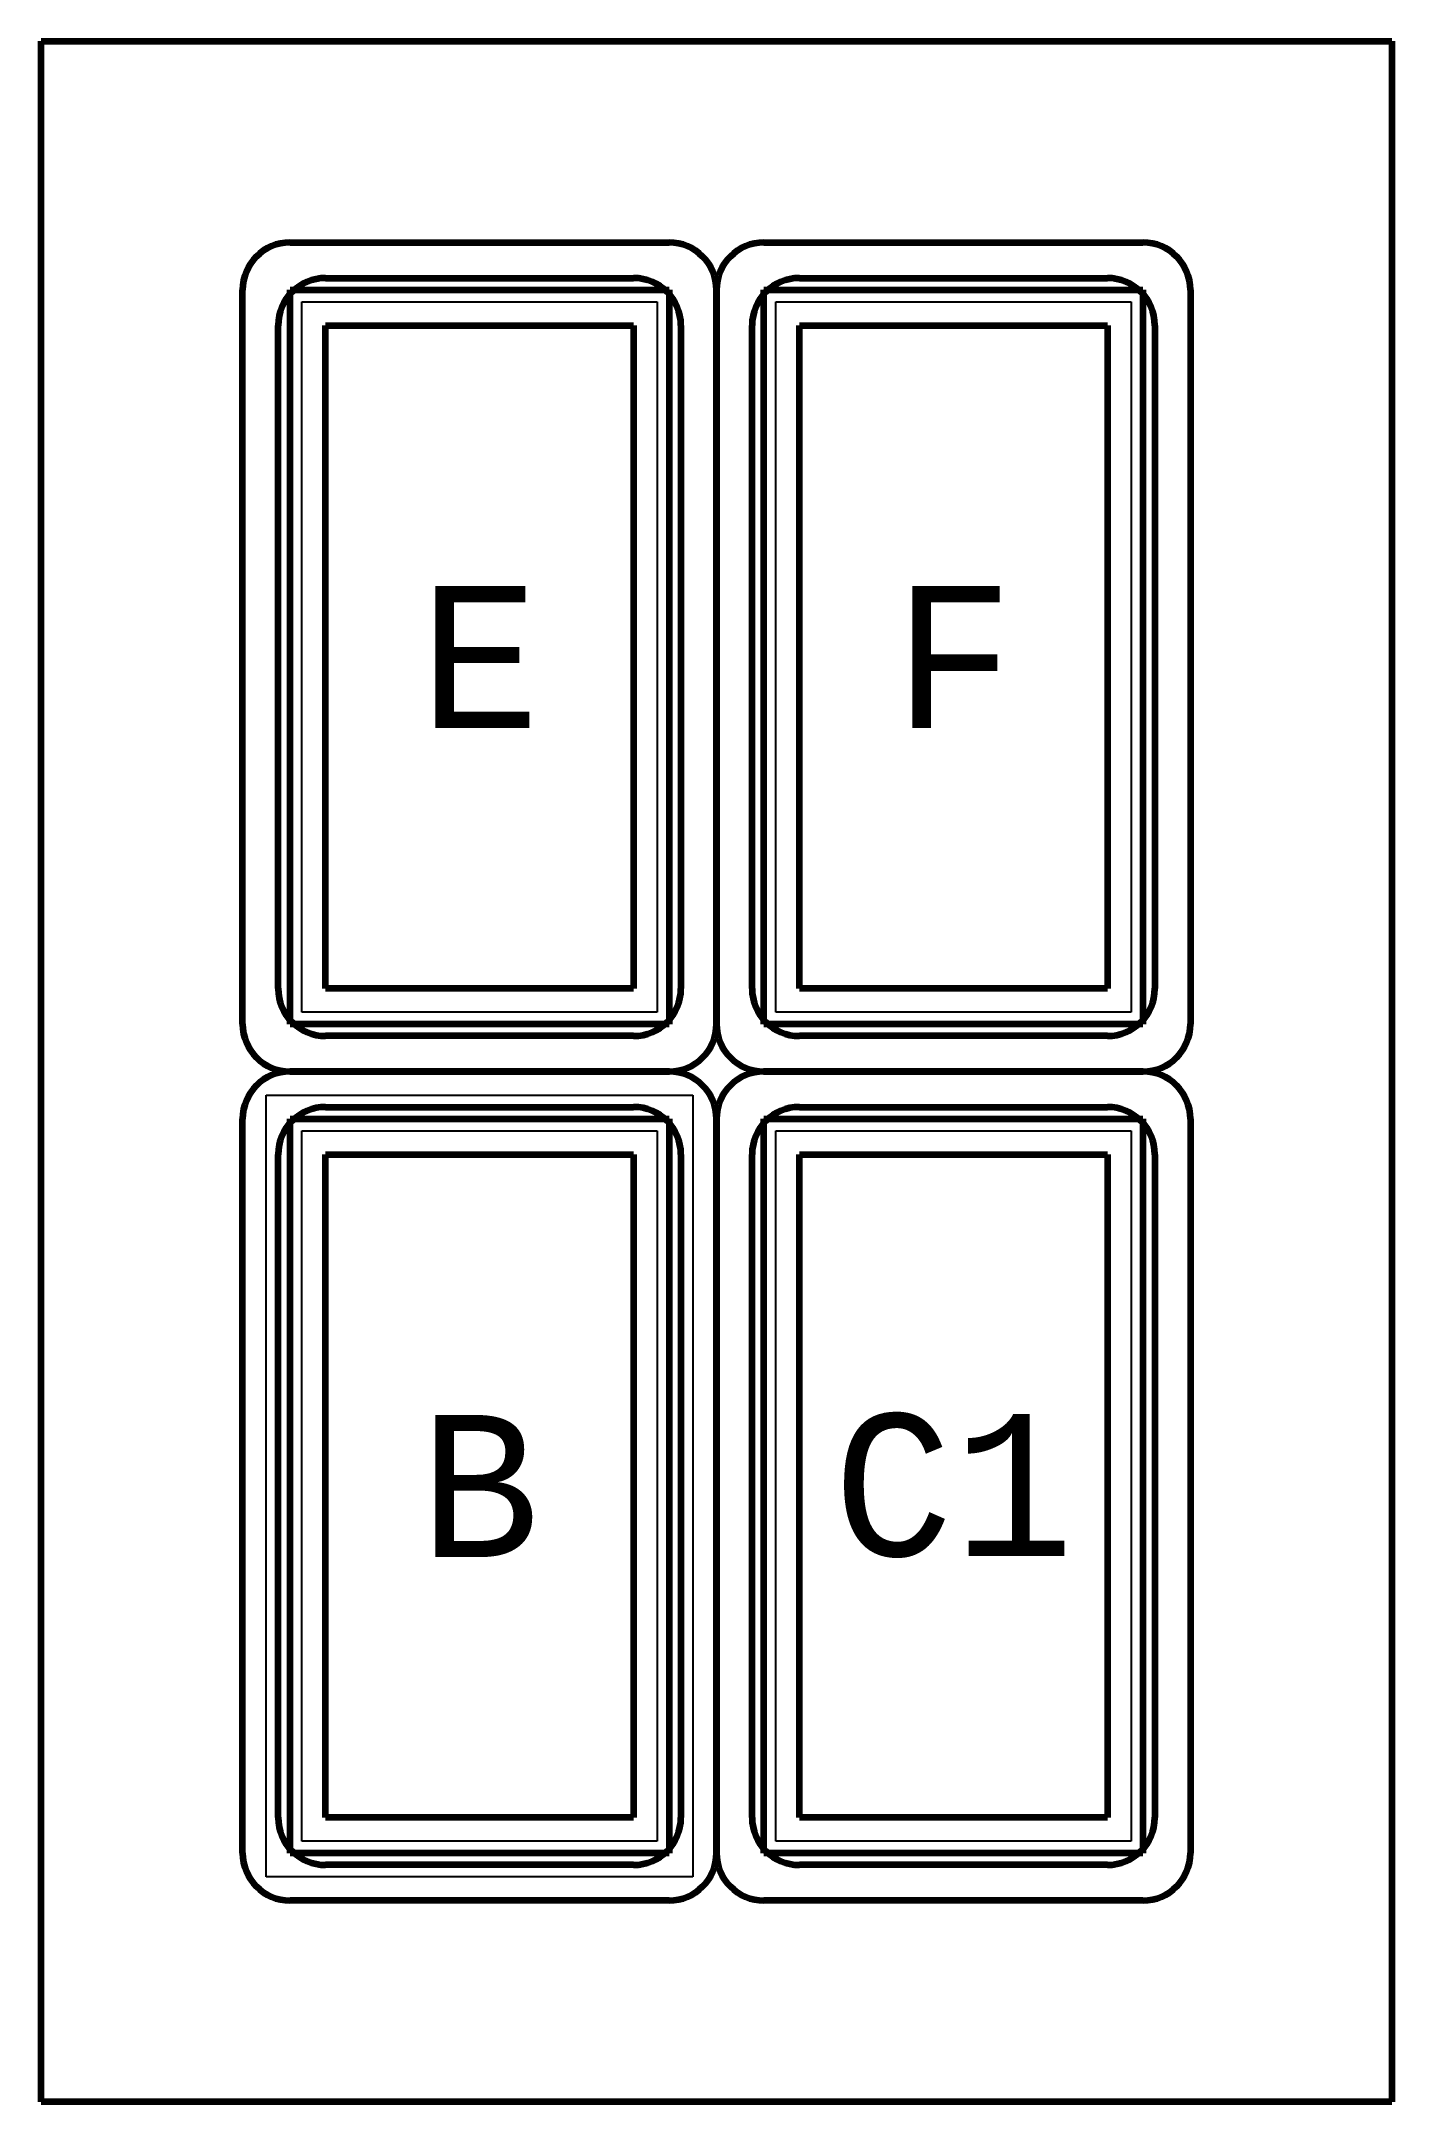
# Model space of a CAD drawing. Header units: millimetres. Extents: x 1 to 58, y 1 to 88.
import ezdxf

# ---------------------------------------------------------------- set-up
doc = ezdxf.new("R2010")
doc.units = ezdxf.units.MM
for name, color, linetype, lineweight, true_color in [('gumb', 7, 'CONTINUOUS', 25, 0x000000), ('gumb_okvir', 1, 'CONTINUOUS', 25, 0xff0000), ('gumb_pock', 54, 'CONTINUOUS', 200, 0x808000), ('gumb_van', 14, 'CONTINUOUS', 200, 0x800000), ('rupa_pock', 3, 'CONTINUOUS', 200, 0x00ff00), ('rupa_van', 6, 'CONTINUOUS', 200, 0xff00ff), ('slova', 7, 'CONTINUOUS', 25, 0x000000), ('sve_van', 7, 'CONTINUOUS', 200, 0x000000)]:
    doc.layers.add(name, color=color, linetype=linetype, lineweight=lineweight, true_color=true_color)
doc.styles.add('textstyle0', font='')
doc.styles.add('textstyle1', font='')
doc.styles.add('textstyle2', font='')
doc.styles.add('textstyle3', font='')
doc.styles.get('textstyle0').set_extended_font_data('Monospace')
doc.styles.get('textstyle1').set_extended_font_data('Monospace')
doc.styles.get('textstyle2').set_extended_font_data('Monospace')
doc.styles.get('textstyle3').set_extended_font_data('Monospace')

msp = doc.modelspace()

# ---------------------------------------------------------------- linework, layer by layer
at = {"layer": 'gumb'}
for p, q in [((12, 47), (12, 77)), ((12, 77), (27, 77)), ((27, 77), (27, 62)), ((32, 47), (32, 77)), ((32, 77), (47, 77)), ((47, 77), (47, 47)), ((27, 62), (27, 47)), ((27, 47), (12, 47)), ((47, 47), (32, 47)), ((12, 12), (12, 42)), ((12, 42), (27, 42)), ((27, 42), (27, 12)), ((32, 12), (32, 42)), ((32, 42), (47, 42)), ((47, 42), (47, 12)), ((27, 12), (12, 12)), ((47, 12), (32, 12))]:
    msp.add_line(p, q, dxfattribs=at)
at = {"layer": 'gumb_okvir'}
for p, q in [((10.5, 43.5), (28.5, 43.5)), ((10.5, 10.5), (10.5, 43.5)), ((28.5, 43.5), (28.5, 10.5)), ((28.5, 10.5), (10.5, 10.5))]:
    msp.add_line(p, q, dxfattribs=at)
at = {"layer": 'gumb_pock'}
for p, q in [((13, 78), (26, 78)), ((33, 78), (46, 78)), ((11, 48), (11, 76)), ((28, 76), (28, 48)), ((31, 48), (31, 76)), ((48, 76), (48, 48)), ((26, 46), (13, 46)), ((46, 46), (33, 46)), ((13, 43), (26, 43)), ((33, 43), (46, 43)), ((11, 13), (11, 41)), ((28, 41), (28, 13)), ((31, 13), (31, 41)), ((48, 41), (48, 13)), ((26, 11), (13, 11)), ((46, 11), (33, 11))]:
    msp.add_line(p, q, dxfattribs=at)
for centre, start, end in [((13, 76), 90, 180), ((26, 76), 0, 90), ((33, 76), 90, 180), ((46, 76), 0, 90), ((13, 48), 180, 270), ((26, 48), 270, 0), ((33, 48), 180, 270), ((46, 48), 270, 0), ((13, 41), 90, 180), ((26, 41), 0, 90), ((33, 41), 90, 180), ((46, 41), 0, 90), ((13, 13), 180, 270), ((26, 13), 270, 0), ((33, 13), 180, 270), ((46, 13), 270, 0)]:
    msp.add_arc(centre, 2, start, end, dxfattribs=at)
at = {"layer": 'gumb_van'}
for p, q in [((11.5, 79.5), (27.5, 79.5)), ((31.5, 79.5), (47.5, 79.5)), ((9.5, 46.5), (9.5, 77.5)), ((29.5, 46.5), (29.5, 77.5)), ((29.5, 77.5), (29.5, 46.5)), ((49.5, 77.5), (49.5, 46.5)), ((11.5, 44.5), (27.5, 44.5)), ((27.5, 44.5), (11.5, 44.5)), ((31.5, 44.5), (47.5, 44.5)), ((47.5, 44.5), (31.5, 44.5)), ((9.5, 11.5), (9.5, 42.5)), ((29.5, 42.5), (29.5, 11.5)), ((29.5, 11.5), (29.5, 42.5)), ((49.5, 42.5), (49.5, 11.5)), ((27.5, 9.5), (11.5, 9.5)), ((47.5, 9.5), (31.5, 9.5))]:
    msp.add_line(p, q, dxfattribs=at)
for centre, start, end in [((11.5, 77.5), 90, 180), ((27.5, 77.5), 0, 90), ((31.5, 77.5), 90, 180), ((47.5, 77.5), 0, 90), ((11.5, 46.5), 180, 270), ((27.5, 46.5), 270, 0), ((31.5, 46.5), 180, 270), ((47.5, 46.5), 270, 0), ((11.5, 42.5), 90, 180), ((27.5, 42.5), 0, 90), ((31.5, 42.5), 90, 180), ((47.5, 42.5), 0, 90), ((11.5, 11.5), 180, 270), ((27.5, 11.5), 270, 0), ((31.5, 11.5), 180, 270), ((47.5, 11.5), 270, 0)]:
    msp.add_arc(centre, 2, start, end, dxfattribs=at)
at = {"layer": 'rupa_pock'}
for p, q in [((11.5, 46.5), (11.5, 77.5)), ((11.5, 77.5), (27.5, 77.5)), ((27.5, 77.5), (27.5, 46.5)), ((31.5, 46.5), (31.5, 77.5)), ((31.5, 77.5), (47.5, 77.5)), ((47.5, 77.5), (47.5, 46.5)), ((27.5, 46.5), (11.5, 46.5)), ((47.5, 46.5), (31.5, 46.5)), ((11.5, 11.5), (11.5, 42.5)), ((11.5, 42.5), (27.5, 42.5)), ((27.5, 42.5), (27.5, 11.5)), ((31.5, 11.5), (31.5, 42.5)), ((31.5, 42.5), (47.5, 42.5)), ((47.5, 42.5), (47.5, 11.5)), ((27.5, 11.5), (11.5, 11.5)), ((47.5, 11.5), (31.5, 11.5))]:
    msp.add_line(p, q, dxfattribs=at)
at = {"layer": 'rupa_van'}
for p, q in [((13, 76), (26, 76)), ((13, 48), (13, 76)), ((26, 76), (26, 48)), ((33, 76), (46, 76)), ((33, 48), (33, 76)), ((46, 76), (46, 48)), ((26, 48), (13, 48)), ((46, 48), (33, 48)), ((13, 41), (26, 41)), ((13, 13), (13, 41)), ((26, 41), (26, 13)), ((33, 41), (46, 41)), ((33, 13), (33, 41)), ((46, 41), (46, 13)), ((26, 13), (13, 13)), ((46, 13), (33, 13))]:
    msp.add_line(p, q, dxfattribs=at)
at = {"layer": 'sve_van'}
for p, q in [((1, 1), (1, 88)), ((1, 88), (58, 88)), ((58, 88), (58, 1)), ((58, 1), (1, 1))]:
    msp.add_line(p, q, dxfattribs=at)

# ---------------------------------------------------------------- texts
at = {"layer": 'slova', "char_height": 1, "attachment_point": 5}
for s, insert, style in [('\\H6;E', (19.5, 62), 'textstyle2'), ('\\H6;F', (39.5, 62), 'textstyle3'), ('\\H6;B', (19.5, 27), 'textstyle0'), ('\\H6;C1', (39.5, 27), 'textstyle1')]:
    msp.add_mtext(s, dxfattribs=dict(at, insert=insert, style=style))

doc.saveas('drawing.dxf')
